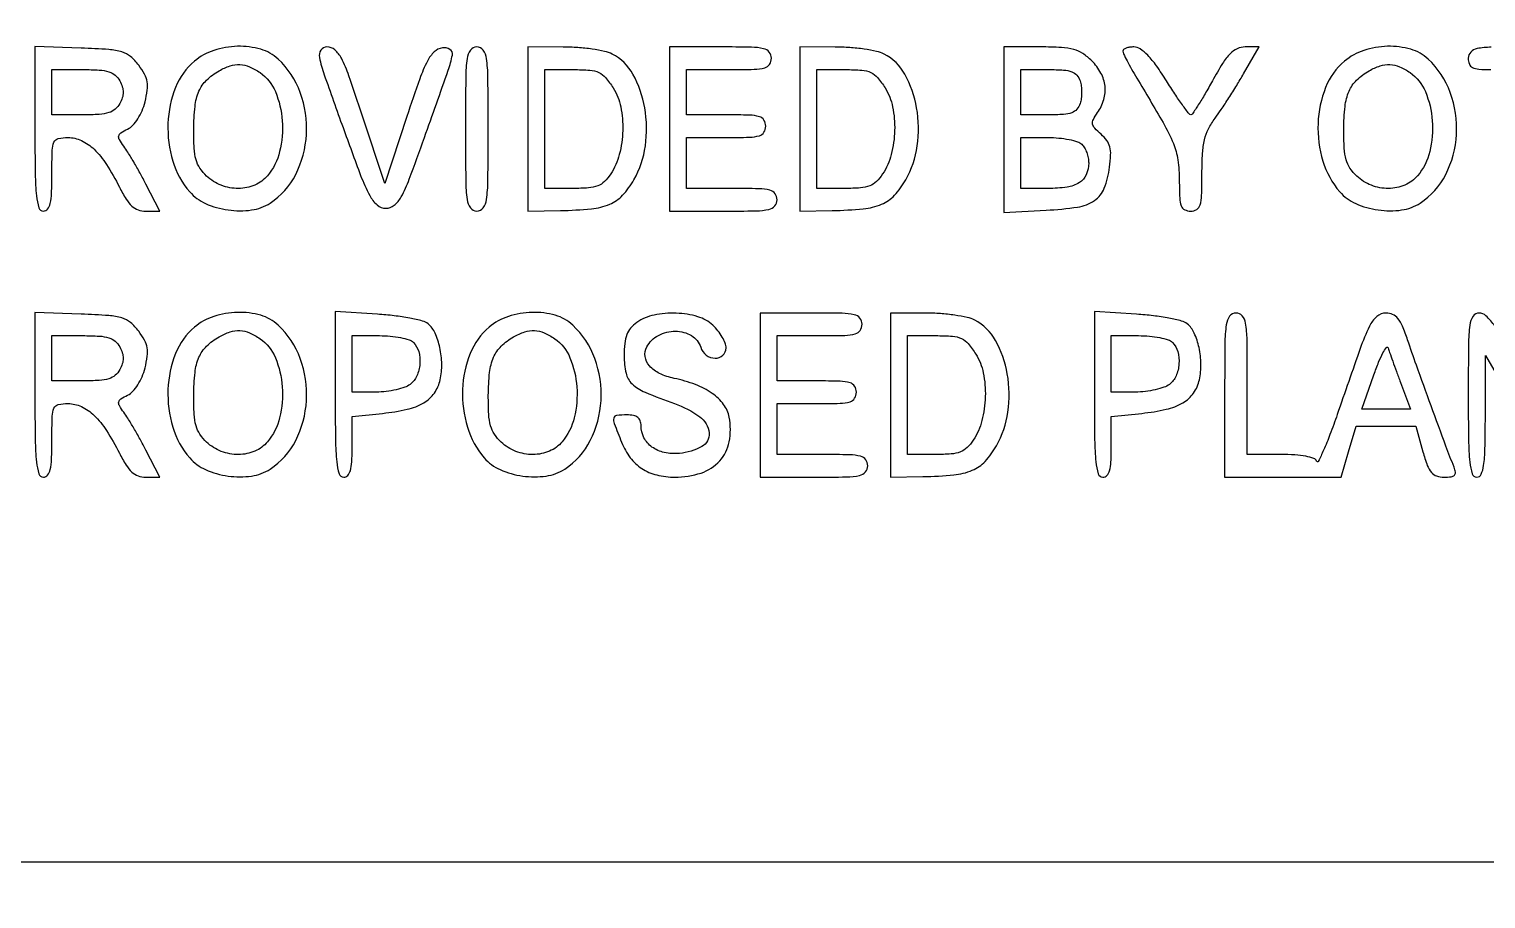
# Model space of a CAD drawing. Extents: x 0 to 1066, y 0 to 761.
# Drawn here: x 790.33 to 812.08, y 228.46 to 241.46 of the extents above; entities that cross this region are included whole.
import ezdxf

# ---------------------------------------------------------------- set-up
doc = ezdxf.new("R2010")
doc.units = 0
doc.header["$MEASUREMENT"] = 0

msp = doc.modelspace()

# ---------------------------------------------------------------- linework, layer by layer
for points in [[(183.390323, 95.266879, 0.000001), (192.989143, 95.254457, 0.000118)], [(329.859243, 95.267872, -0.000023), (352.558836, 95.240684, -0.000004), (375.624384, 95.211821, -0.198594)], [(479.458836, 95.240684, -0.000004), (502.524384, 95.211821, -0.198594)], [(710.559243, 95.267872, -0.000023), (733.258836, 95.240684, -0.000004), (756.324384, 95.211821, -0.198594)], [(416.092229, 95.24091, -0.000004), (439.072908, 95.212432, -0.198597)], [(542.992229, 95.24091, -0.000004), (565.972908, 95.212432, -0.198597)], [(606.442229, 95.24091, -0.000004), (629.422908, 95.212432, -0.198597)], [(669.892229, 95.24091, -0.000004), (692.872908, 95.212432, -0.198597)], [(812.162795, 241.190667, 0.043488), (811.953788, 241.169421, 0.15568), (811.858798, 241.117885, 0.193568), (811.8216, 241.0254, 0.094959), (811.838163, 240.938974, 0.184152), (811.88505, 240.887925, 0.098846), (811.978039, 240.86253, 0.017388), (812.16, 240.8562)], [(812.222801, 237.02241, 0.035073), (812.084947, 237.177318, 0.195814), (811.984067, 237.2184, 0.254619), (811.894061, 237.169388, 0.110911), (811.845551, 237.037558, 0.030502), (811.825287, 236.751386, 0.002427), (811.8216, 235.9917, 0.003213), (811.825928, 235.318179, 0.022561), (811.844938, 234.9906, 0.049302), (811.880853, 234.814877, 0.328801), (811.9485, 234.765, 0.295501), (812.013872, 234.807331, 0.070336), (812.051606, 234.938031, 0.029944), (812.07164, 235.185594, 0.004715), (812.077237, 235.67445), (812.079074, 236.5839), (812.605987, 235.677757, 0.006242)]]:
    msp.add_lwpolyline(points, format="xyb")
for points in [[(409.06215, 749.15415), (40.8618, 749.132981), (40.8618, 380.65769), (40.8618, 12.1824), (501.2973, 12.1824), (961.7328, 12.1824), (961.7328, 380.646631), (961.7328, 749.110861), (961.41555, 749.1633, 0.040886), (961.153339, 749.184871, 0.000002), (934.190609, 749.194398, 0.000089), (904.448031, 749.199508, 0.000054), (869.1804, 749.195529, -0.000029), (813.61687, 749.186499, -0.000004), (696.10453, 749.175037, -0.000004), (556.774728, 749.163736, -0.000004)], [(790.4178, 239.971321, 0.003202), (790.422126, 239.295813, 0.022501), (790.441132, 238.96737, 0.049121), (790.47703, 238.791147, 0.329081), (790.5447, 238.7412, 0.232029), (790.606437, 238.77148, 0.108427), (790.645569, 238.854, 0.047315), (790.666301, 239.009857, 0.00942), (790.6716, 239.2911, -0.00595), (790.675907, 239.653065, -0.096871), (790.701944, 239.771198, -0.238613), (790.76661, 239.824815, -0.056005), (790.910653, 239.841, -0.111153), (791.112105, 239.795656, -0.081177), (791.30142, 239.664801, -0.058854), (791.48711, 239.438171, -0.025924), (791.678972, 239.10075, 0.021841), (791.778716, 238.921953, 0.069009), (791.86587, 238.816427, 0.100305), (791.958378, 238.760632, 0.085906), (792.070645, 238.7412), (792.28185, 238.7412), (792.075673, 239.14305, 0.006834), (791.987606, 239.309072, 0.006481), (791.893498, 239.475612, 0.006451), (791.806451, 239.62076, 0.022591), (791.745027, 239.710875, -0.02569), (791.678448, 239.809864, -0.192002), (791.669529, 239.864664, -0.198014), (791.700863, 239.90959, -0.027525), (791.801728, 239.966775, 0.089041), (791.879681, 240.024614, 0.046566), (791.954198, 240.120276, 0.042448), (792.017434, 240.240602, 0.038847), (792.061664, 240.373463, 0.026721), (792.095634, 240.549822, 0.076578), (792.093642, 240.674241, 0.082928), (792.054616, 240.786584, 0.035157), (791.968272, 240.921262, 0.057331), (791.845702, 241.05154, 0.10358), (791.717317, 241.120832, 0.055706), (791.522185, 241.155774, 0.007564), (791.106958, 241.176871), (790.4178, 241.201443)], [(792.801403, 240.982573, 0.123885), (792.518212, 240.589877, 0.085485), (792.404637, 240.050957, 0.082885), (792.477108, 239.488936, 0.104562), (792.728839, 239.030326, 0.111799), (792.966809, 238.853975, 0.06908), (793.303208, 238.758281, 0.069045), (793.653165, 238.757815, 0.111332), (793.931082, 238.861881, 0.131426), (794.311839, 239.28786, 0.103697), (794.472254, 239.887511, 0.101152), (794.37959, 240.513853, 0.118621), (794.048971, 241.013419, 0.118666), (793.789235, 241.160001, 0.075716), (793.443556, 241.203938, 0.073305), (793.088541, 241.142607, 0.095814)], [(795.01886, 239.98905, 0.003393), (795.282069, 239.274187, 0.031784), (795.416664, 238.975305, 0.088186), (795.527721, 238.832971, 0.185146), (795.656742, 238.7835, 0.171713), (795.782848, 238.828124, 0.097838), (795.887669, 238.953708, 0.035907), (796.008575, 239.218253, 0.004013), (796.235104, 239.841, 0.000902), (796.589412, 240.845658, 0.03521), (796.65178, 241.073796, 0.313686), (796.61534, 241.157301, 0.175088), (796.501783, 241.180882, 0.158568), (796.380943, 241.121547, 0.080982), (796.279165, 240.984342, 0.034439), (796.164342, 240.718535, 0.004852), (795.971255, 240.153366), (795.640766, 239.154432), (795.305771, 240.174516, 0.004319), (795.106081, 240.765321, 0.035828), (794.994319, 241.025155, 0.094668), (794.895792, 241.150389, 0.180786), (794.777513, 241.1946, 0.252582), (794.688096, 241.146352, 0.197186), (794.666718, 241.036257, 0.035219), (794.737013, 240.780269, 0.0019)], [(796.8474, 239.9679, 0.002322), (796.850989, 239.195038, 0.031956), (796.871467, 238.915687, 0.123223), (796.922278, 238.789309, 0.240299), (797.0166, 238.7412, 0.240299), (797.110922, 238.789309, 0.123223), (797.161733, 238.915687, 0.031956), (797.182211, 239.195038, 0.002322), (797.1858, 239.9679, 0.002322), (797.182211, 240.740762, 0.031956), (797.161733, 241.020112, 0.123223), (797.110922, 241.146491, 0.240299), (797.0166, 241.1946, 0.240299), (796.922278, 241.146491, 0.123223), (796.871467, 241.020112, 0.031956), (796.850989, 240.740762, 0.002322)], [(797.778, 239.9679), (797.778, 238.7412), (798.26445, 238.749633, 0.018847), (798.72742, 238.775133, 0.076273), (799.000829, 238.843481, 0.107083), (799.192018, 238.977269, 0.057946), (799.362222, 239.210164, 0.09461), (799.533213, 239.714818, 0.077415), (799.523801, 240.285431, 0.083451), (799.348167, 240.785865, 0.148656), (799.037984, 241.087603, 0.065462), (798.92564, 241.128066, 0.01784), (798.739659, 241.161774, 0.017725), (798.524031, 241.185191, 0.017594), (798.30675, 241.193353), (797.778, 241.1946)], [(799.893, 239.9679), (799.893, 238.7412), (800.6967, 238.7412, 0.004147), (801.187409, 238.74527, 0.047763), (801.378788, 238.766803, 0.16431), (801.466194, 238.818393, 0.179874), (801.5004, 238.9104, 0.157888), (801.47086, 239.001616, 0.176663), (801.39465, 239.053162, 0.055952), (801.229778, 239.075253, 0.005351), (800.8236, 239.0796), (800.1468, 239.0796), (800.1468, 239.4603), (800.1468, 239.841), (800.739, 239.841, 0.006583), (801.088892, 239.845607, 0.063075), (801.236025, 239.868193, 0.183695), (801.30487, 239.919626, 0.142406), (801.3312, 240.0102, 0.142406), (801.30487, 240.100774, 0.183695), (801.236025, 240.152207, 0.063075), (801.088892, 240.174793, 0.006583), (800.739, 240.1794), (800.1468, 240.1794), (800.1468, 240.5178), (800.1468, 240.8562), (800.7813, 240.8562, 0.005909), (801.159326, 240.860667, 0.059311), (801.315338, 240.88299, 0.180365), (801.387856, 240.934488, 0.150217), (801.4158, 241.0254, 0.17273), (801.383127, 241.117157, 0.168559), (801.299475, 241.16875, 0.050222), (801.116922, 241.190449, 0.004487), (800.6544, 241.1946), (799.893, 241.1946)], [(801.8388, 239.9679), (801.8388, 238.7412), (802.32525, 238.749633, 0.018847), (802.78822, 238.775133, 0.076273), (803.061629, 238.843481, 0.107083), (803.252818, 238.977269, 0.057946), (803.423022, 239.210164, 0.09461), (803.594013, 239.714818, 0.077415), (803.584601, 240.285431, 0.083451), (803.408967, 240.785865, 0.148656), (803.098784, 241.087603, 0.065462), (802.98644, 241.128066, 0.01784), (802.800459, 241.161774, 0.017725), (802.584831, 241.185191, 0.017594), (802.36755, 241.193353), (801.8388, 241.1946)], [(804.8844, 239.958653), (804.8844, 238.722706), (805.517449, 238.754674, 0.024309), (805.988374, 238.801479, 0.112633), (806.241526, 238.900248, 0.153372), (806.385342, 239.081735, 0.058166), (806.46608, 239.398548, 0.023573), (806.481821, 239.580707, 0.073694), (806.46859, 239.702663, 0.094912), (806.423236, 239.797902, 0.057312), (806.337925, 239.889808, -0.027153), (806.243213, 239.980259, -0.149392), (806.212377, 240.042888, -0.161279), (806.223037, 240.10942, -0.033096), (806.285533, 240.212545, 0.080592), (806.379889, 240.407787, 0.100315), (806.397843, 240.608137, 0.097349), (806.336181, 240.804223, 0.071783), (806.199545, 240.986945, 0.050512), (806.065395, 241.096421, 0.079484), (805.930203, 241.157587, 0.053942), (805.74771, 241.186752, 0.012674), (805.438145, 241.1946), (804.8844, 241.1946)], [(806.664669, 241.13115, 0.098044), (806.674963, 241.091374, 0.006751), (806.726994, 240.986933, 0.009417), (806.793528, 240.863544, 0.006929), (806.871685, 240.7293, -0.003893), (807.264494, 240.063923, -0.033196), (807.417986, 239.75345, -0.063283), (807.48517, 239.507231, -0.03501), (807.507, 239.195844, 0.01019), (807.512271, 238.937244, 0.079044), (807.536021, 238.819181, 0.189957), (807.587177, 238.762215, 0.116431), (807.6762, 238.7412, 0.136957), (807.766514, 238.766411, 0.185702), (807.817894, 238.832733, 0.065938), (807.840683, 238.973738, 0.007136), (807.8454, 239.304265, -0.01444), (807.854096, 239.605299, -0.04363), (807.883709, 239.808147, -0.057784), (807.942133, 239.9694, -0.044334), (808.040419, 240.129115, 0.01199), (808.131471, 240.257661, 0.005258), (808.246169, 240.432044, 0.0052), (808.364075, 240.619741, 0.006935), (808.466986, 240.79275), (808.698532, 241.1946), (808.489193, 241.1946, 0.108876), (808.370525, 241.16845, 0.092988), (808.266033, 241.093973, 0.053175), (808.153967, 240.949538, 0.012741), (808.000799, 240.687, -0.00625), (807.890646, 240.492432, -0.009839), (807.790744, 240.328507, -0.004317), (807.702766, 240.192938, -0.251756), (807.677582, 240.1794, -0.23848), (807.651619, 240.19253, -0.003892), (807.553186, 240.328507, -0.009183), (807.440933, 240.492435, -0.005851), (807.316122, 240.687, 0.015141), (807.164411, 240.914102, 0.036179), (807.035202, 241.070163, 0.050226), (806.923819, 241.165233, 0.152717), (806.829913, 241.1946, 0.035826), (806.765478, 241.189977, 0.055903), (806.711696, 241.175962, 0.07526), (806.675607, 241.155449, 0.245106)], [(809.975203, 240.982573, 0.123885), (809.692012, 240.589877, 0.085485), (809.578437, 240.050957, 0.082885), (809.650908, 239.488936, 0.104562), (809.902639, 239.030326, 0.111799), (810.140609, 238.853975, 0.06908), (810.477008, 238.758281, 0.069045), (810.826965, 238.757815, 0.111332), (811.104882, 238.861881, 0.131426), (811.485639, 239.28786, 0.103697), (811.646054, 239.887511, 0.101152), (811.55339, 240.513853, 0.118621), (811.222771, 241.013419, 0.118666), (810.963035, 241.160001, 0.075716), (810.617356, 241.203938, 0.073305), (810.262341, 241.142607, 0.095814)], [(791.6868, 240.687, -0.049536), (791.722962, 240.599626, -0.073486), (791.735053, 240.5178, -0.073486), (791.722962, 240.435974, -0.049536), (791.6868, 240.3486, -0.09537), (791.617905, 240.263675, -0.100861), (791.523666, 240.212433, -0.059921), (791.378632, 240.186448, -0.014397), (791.133923, 240.1794), (790.6716, 240.1794), (790.6716, 240.5178), (790.6716, 240.8562), (791.133923, 240.8562, -0.014397), (791.378632, 240.849152, -0.059921), (791.523666, 240.823167, -0.100861), (791.617905, 240.771925, -0.09537)], [(793.780497, 240.810839, -0.143223), (794.008198, 240.526523, -0.079931), (794.11066, 240.091353, -0.077332), (794.072465, 239.630218, -0.11509), (793.891196, 239.26995, -0.119537), (793.702784, 239.130395, -0.098447), (793.457127, 239.079752, -0.09388), (793.200677, 239.126462, -0.097006), (792.982403, 239.263547, -0.056872), (792.881483, 239.38264, -0.080028), (792.823587, 239.508996, -0.054705), (792.795763, 239.680724, -0.014142), (792.789291, 239.961497, -0.025001), (792.808355, 240.306355, -0.075567), (792.867782, 240.533338, -0.098225), (792.981237, 240.698205, -0.062967), (793.1673, 240.838619, -0.051006), (793.332066, 240.911958, -0.090781), (793.478714, 240.931995, -0.090761), (793.622971, 240.898781, -0.050966)], [(799.052953, 240.58125, -0.090931), (799.165274, 240.299531, -0.056823), (799.195335, 239.944609, -0.056208), (799.144425, 239.586788, -0.081785), (799.01563, 239.295909, -0.053857), (798.922367, 239.182366, -0.102503), (798.823365, 239.118735, -0.073821), (798.685688, 239.088009, -0.018052), (798.45285, 239.0796), (798.0318, 239.0796), (798.0318, 239.9679), (798.0318, 240.8562), (798.456043, 240.8562, -0.017821), (798.706018, 240.847288, -0.090339), (798.840517, 240.812735, -0.111314), (798.940276, 240.736366, -0.033754)], [(803.113753, 240.58125, -0.090931), (803.226074, 240.299531, -0.056823), (803.256135, 239.944609, -0.056208), (803.205225, 239.586788, -0.081785), (803.07643, 239.295909, -0.053857), (802.983167, 239.182366, -0.102503), (802.884165, 239.118735, -0.073821), (802.746488, 239.088009, -0.018052), (802.51365, 239.0796), (802.0926, 239.0796), (802.0926, 239.9679), (802.0926, 240.8562), (802.516843, 240.8562, -0.017821), (802.766818, 240.847288, -0.090339), (802.901317, 240.812735, -0.111314), (803.001076, 240.736366, -0.033754)], [(806.0265, 240.687, -0.047189), (806.043179, 240.60989, -0.029688), (806.048652, 240.5178, -0.029688), (806.043179, 240.42571, -0.047189), (806.0265, 240.3486, -0.103276), (805.978362, 240.263174, -0.127418), (805.903071, 240.211847, -0.071188), (805.778044, 240.186146, -0.015153), (805.555499, 240.1794), (805.1382, 240.1794), (805.1382, 240.5178), (805.1382, 240.8562), (805.555499, 240.8562, -0.015153), (805.778044, 240.849454, -0.071188), (805.903071, 240.823753, -0.127418), (805.978362, 240.772426, -0.103276)], [(810.954297, 240.810839, -0.143223), (811.181998, 240.526523, -0.079931), (811.28446, 240.091353, -0.077332), (811.246265, 239.630218, -0.11509), (811.064996, 239.26995, -0.119537), (810.876584, 239.130395, -0.098447), (810.630927, 239.079752, -0.09388), (810.374477, 239.126462, -0.097006), (810.156203, 239.263547, -0.056872), (810.055283, 239.38264, -0.080028), (809.997387, 239.508996, -0.054705), (809.969563, 239.680724, -0.014142), (809.963091, 239.961497, -0.025001), (809.982155, 240.306355, -0.075567), (810.041582, 240.533338, -0.098225), (810.155037, 240.698205, -0.062967), (810.3411, 240.838619, -0.051006), (810.505866, 240.911958, -0.090781), (810.652514, 240.931995, -0.090761), (810.796771, 240.898781, -0.050966)], [(806.05188, 239.73948, -0.070395), (806.090794, 239.687739, -0.038897), (806.123579, 239.615594, -0.037889), (806.145931, 239.53577, -0.049362), (806.1534, 239.4603, -0.103441), (806.116745, 239.285018, -0.151109), (806.014393, 239.166479, -0.105063), (805.830977, 239.099685, -0.034985), (805.54428, 239.0796), (805.1382, 239.0796), (805.1382, 239.4603), (805.1382, 239.841), (805.54428, 239.841, -0.022886), (805.707185, 239.83354, -0.026473), (805.860895, 239.811178, -0.026952), (805.987095, 239.778781, -0.120635)], [(790.4178, 235.995121, 0.003202), (790.422126, 235.319613, 0.022501), (790.441132, 234.99117, 0.049121), (790.47703, 234.814947, 0.329081), (790.5447, 234.765, 0.232029), (790.606437, 234.79528, 0.108427), (790.645569, 234.8778, 0.047315), (790.666301, 235.033657, 0.00942), (790.6716, 235.3149, -0.00595), (790.675907, 235.676865, -0.096871), (790.701944, 235.794998, -0.238613), (790.76661, 235.848615, -0.056005), (790.910653, 235.8648, -0.111153), (791.112105, 235.819456, -0.081177), (791.30142, 235.688601, -0.058854), (791.48711, 235.461971, -0.025924), (791.678972, 235.12455, 0.021841), (791.778716, 234.945753, 0.069009), (791.86587, 234.840227, 0.100305), (791.958378, 234.784432, 0.085906), (792.070645, 234.765), (792.28185, 234.765), (792.075673, 235.16685, 0.006834), (791.987606, 235.332872, 0.006481), (791.893498, 235.499412, 0.006451), (791.806451, 235.64456, 0.022591), (791.745027, 235.734675, -0.02569), (791.678448, 235.833664, -0.192002), (791.669529, 235.888464, -0.198014), (791.700863, 235.93339, -0.027525), (791.801728, 235.990575, 0.089041), (791.879681, 236.048414, 0.046566), (791.954198, 236.144076, 0.042448), (792.017434, 236.264402, 0.038847), (792.061664, 236.397263, 0.026721), (792.095634, 236.573622, 0.076578), (792.093642, 236.698041, 0.082928), (792.054616, 236.810384, 0.035157), (791.968272, 236.945062, 0.057331), (791.845702, 237.07534, 0.10358), (791.717317, 237.144632, 0.055706), (791.522185, 237.179574, 0.007564), (791.106958, 237.200671), (790.4178, 237.225243)], [(792.801403, 237.006373, 0.123885), (792.518212, 236.613677, 0.085485), (792.404637, 236.074757, 0.082885), (792.477108, 235.512736, 0.104562), (792.728839, 235.054126, 0.111799), (792.966809, 234.877775, 0.06908), (793.303208, 234.782081, 0.069045), (793.653165, 234.781615, 0.111332), (793.931082, 234.885681, 0.131426), (794.311839, 235.31166, 0.103697), (794.472254, 235.911311, 0.101152), (794.37959, 236.537653, 0.118621), (794.048971, 237.037219, 0.118666), (793.789235, 237.183801, 0.075716), (793.443556, 237.227738, 0.073305), (793.088541, 237.166407, 0.095814)], [(794.9016, 236.002826, 0.003177), (794.905921, 235.322844, 0.022367), (794.924918, 234.992454, 0.048715), (794.96078, 234.815102, 0.329705), (795.0285, 234.765, 0.208378), (795.088843, 234.79129, 0.11961), (795.128331, 234.861727, 0.055661), (795.149706, 234.992799, 0.012613), (795.1554, 235.218464), (795.1554, 235.671928), (795.61035, 235.718883, 0.029754), (795.976121, 235.778788, 0.076952), (796.224188, 235.876557, 0.106873), (796.382228, 236.021432, 0.100256), (796.470812, 236.22192, 0.058942), (796.493783, 236.454486, 0.048856), (796.46474, 236.701741, 0.051542), (796.393441, 236.918671, 0.114883), (796.288997, 237.056257, 0.111025), (796.205535, 237.098819, 0.015594), (796.015566, 237.14115, 0.017167), (795.783929, 237.177044, 0.01383), (795.533035, 237.200128), (794.9016, 237.240651)], [(797.200603, 237.006373, 0.123885), (796.917412, 236.613677, 0.085485), (796.803837, 236.074757, 0.082885), (796.876308, 235.512736, 0.104562), (797.128039, 235.054126, 0.111799), (797.366009, 234.877775, 0.06908), (797.702408, 234.782081, 0.069045), (798.052365, 234.781615, 0.111332), (798.330282, 234.885681, 0.131426), (798.711039, 235.31166, 0.103697), (798.871454, 235.911311, 0.101152), (798.77879, 236.537653, 0.118621), (798.448171, 237.037219, 0.118666), (798.188435, 237.183801, 0.075716), (797.842756, 237.227738, 0.073305), (797.487741, 237.166407, 0.095814)], [(799.40655, 237.076744, 0.064007), (799.313752, 236.992532, 0.085808), (799.255951, 236.894965, 0.066535), (799.225434, 236.765074, 0.024477), (799.2162, 236.576558, 0.055339), (799.244837, 236.318612, 0.149321), (799.335073, 236.160124, 0.090969), (799.528844, 236.034462, 0.013145), (799.970297, 235.864457, -0.070637), (800.344795, 235.668369, -0.215768), (800.484551, 235.425624, -0.299828), (800.376796, 235.221264, -0.104684), (800.043004, 235.12007, -0.073735), (799.816538, 235.134005, -0.104161), (799.632247, 235.215473, -0.119079), (799.512923, 235.354312, -0.118782), (799.47, 235.532443, 0.082235), (799.457546, 235.607652, 0.147435), (799.421433, 235.658134, 0.119852), (799.357224, 235.686694, 0.045016), (799.2585, 235.6956, 0.028442), (799.104093, 235.68681, 0.327023), (799.061992, 235.647913, 0.139119), (799.068629, 235.568742, 0.005125), (799.178489, 235.285801, 0.065244), (799.307277, 235.056052, 0.088006), (799.480642, 234.893238, 0.085852), (799.70294, 234.797365, 0.059042), (799.976073, 234.765, 0.079385), (800.365277, 234.827186, 0.130563), (800.643088, 235.007824, 0.137881), (800.785228, 235.294302, 0.093265), (800.785428, 235.661047, 0.114024), (800.701895, 235.851928, 0.079467), (800.53287, 236.016686, 0.063948), (800.283522, 236.1485, 0.038754), (799.962366, 236.241234, -0.060203), (799.745687, 236.313977, -0.103319), (799.594606, 236.428845, -0.141227), (799.530242, 236.567635, -0.162669), (799.554678, 236.710946, -0.149104), (799.728437, 236.884003, -0.123853), (799.982831, 236.946498, -0.133716), (800.222153, 236.8799, -0.183571), (800.359673, 236.706472, 0.153609), (800.441587, 236.589812, 0.157876), (800.574616, 236.542661, 0.194842), (800.690596, 236.585972, 0.210147), (800.739, 236.696053, 0.093821), (800.725333, 236.768246, 0.037607), (800.681483, 236.85917, 0.035541), (800.618123, 236.952663, 0.037508), (800.543197, 237.034453, 0.118482), (800.31747, 237.163194, 0.061394), (799.995123, 237.215156, 0.060569), (799.662956, 237.187254, 0.10142)], [(801.2466, 235.9917), (801.2466, 234.765), (802.0503, 234.765, 0.004147), (802.541009, 234.76907, 0.047763), (802.732388, 234.790603, 0.16431), (802.819794, 234.842193, 0.179874), (802.854, 234.9342, 0.157888), (802.82446, 235.025416, 0.176663), (802.74825, 235.076962, 0.055952), (802.583378, 235.099053, 0.005351), (802.1772, 235.1034), (801.5004, 235.1034), (801.5004, 235.4841), (801.5004, 235.8648), (802.0926, 235.8648, 0.006583), (802.442492, 235.869407, 0.063075), (802.589625, 235.891993, 0.183695), (802.65847, 235.943426, 0.142406), (802.6848, 236.034, 0.142406), (802.65847, 236.124574, 0.183695), (802.589625, 236.176007, 0.063075), (802.442492, 236.198593, 0.006583), (802.0926, 236.2032), (801.5004, 236.2032), (801.5004, 236.5416), (801.5004, 236.88), (802.1349, 236.88, 0.005909), (802.512926, 236.884467, 0.059311), (802.668938, 236.90679, 0.180365), (802.741456, 236.958288, 0.150217), (802.7694, 237.0492, 0.17273), (802.736727, 237.140957, 0.168559), (802.653075, 237.19255, 0.050222), (802.470522, 237.214249, 0.004487), (802.008, 237.2184), (801.2466, 237.2184)], [(803.1924, 235.9917), (803.1924, 234.765), (803.67885, 234.773433, 0.018847), (804.14182, 234.798933, 0.076273), (804.415229, 234.867281, 0.107083), (804.606418, 235.001069, 0.057946), (804.776622, 235.233964, 0.09461), (804.947613, 235.738618, 0.077415), (804.938201, 236.309231, 0.083451), (804.762567, 236.809665, 0.148656), (804.452384, 237.111403, 0.065462), (804.34004, 237.151866, 0.01784), (804.154059, 237.185574, 0.017725), (803.938431, 237.208991, 0.017594), (803.72115, 237.217153), (803.1924, 237.2184)], [(806.238, 236.002826, 0.003177), (806.242321, 235.322844, 0.022367), (806.261318, 234.992454, 0.048715), (806.29718, 234.815102, 0.329705), (806.3649, 234.765, 0.208378), (806.425243, 234.79129, 0.11961), (806.464731, 234.861727, 0.055661), (806.486106, 234.992799, 0.012613), (806.4918, 235.218464), (806.4918, 235.671928), (806.94675, 235.718883, 0.029754), (807.312521, 235.778788, 0.076952), (807.560588, 235.876557, 0.106873), (807.718628, 236.021432, 0.100256), (807.807212, 236.22192, 0.058942), (807.830183, 236.454486, 0.048856), (807.80114, 236.701741, 0.051542), (807.729841, 236.918671, 0.114883), (807.625397, 237.056257, 0.111025), (807.541935, 237.098819, 0.015594), (807.351966, 237.14115, 0.017167), (807.120329, 237.177044, 0.01383), (806.869435, 237.200128), (806.238, 237.240651)], [(808.1838, 235.9917), (808.1838, 234.765), (809.053631, 234.765), (809.923461, 234.765), (810.035868, 235.1457), (810.148276, 235.5264), (810.593243, 235.5264), (811.038211, 235.5264), (811.1448, 235.1457, 0.017944), (811.210185, 234.94079, 0.087286), (811.270412, 234.835331, 0.141822), (811.347634, 234.782952, 0.078722), (811.460946, 234.765, 0.029308), (811.566092, 234.771168, 0.166988), (811.615822, 234.795076, 0.236769), (811.630664, 234.838866, 0.061225), (811.61089, 234.91305, -0.006965), (811.488601, 235.229406, -0.001209), (811.267345, 235.83084, -0.001323), (811.047617, 236.437587, -0.005089), (810.915852, 236.81655, 0.017956), (810.838884, 237.020814, 0.070049), (810.770108, 237.136564, 0.117315), (810.692569, 237.196896, 0.107327), (810.593542, 237.2184, 0.184102), (810.456254, 237.166076, 0.099007), (810.345761, 237.019264, 0.027305), (810.208951, 236.689447, 0.001738), (809.864811, 235.701301, -0.007137), (809.756957, 235.402057, -0.013896), (809.660929, 235.167103, -0.012768), (809.58268, 235.001459, -0.667021), (809.55665, 235.003351, 0.233159), (809.514723, 235.045743, 0.036901), (809.398215, 235.076613, 0.031075), (809.23375, 235.096964, 0.015247), (809.02275, 235.1034), (808.5222, 235.1034), (808.5222, 236.1609, 0.002827), (808.518469, 236.820859, 0.036854), (808.497666, 237.065062, 0.138781), (808.446406, 237.175532, 0.218517), (808.353, 237.2184, 0.240299), (808.258678, 237.170291, 0.123223), (808.207867, 237.043912, 0.031956), (808.187389, 236.764562, 0.002322)], [(793.780497, 236.834639, -0.143223), (794.008198, 236.550323, -0.079931), (794.11066, 236.115153, -0.077332), (794.072465, 235.654018, -0.11509), (793.891196, 235.29375, -0.119537), (793.702784, 235.154195, -0.098447), (793.457127, 235.103552, -0.09388), (793.200677, 235.150262, -0.097006), (792.982403, 235.287347, -0.056872), (792.881483, 235.40644, -0.080028), (792.823587, 235.532796, -0.054705), (792.795763, 235.704524, -0.014142), (792.789291, 235.985297, -0.025001), (792.808355, 236.330155, -0.075567), (792.867782, 236.557138, -0.098225), (792.981237, 236.722005, -0.062967), (793.1673, 236.862419, -0.051006), (793.332066, 236.935758, -0.090781), (793.478714, 236.955795, -0.090761), (793.622971, 236.922581, -0.050966)], [(798.179697, 236.834639, -0.143223), (798.407398, 236.550323, -0.079931), (798.50986, 236.115153, -0.077332), (798.471665, 235.654018, -0.11509), (798.290396, 235.29375, -0.119537), (798.101984, 235.154195, -0.098447), (797.856327, 235.103552, -0.09388), (797.599877, 235.150262, -0.097006), (797.381603, 235.287347, -0.056872), (797.280683, 235.40644, -0.080028), (797.222787, 235.532796, -0.054705), (797.194963, 235.704524, -0.014142), (797.188491, 235.985297, -0.025001), (797.207555, 236.330155, -0.075567), (797.266982, 236.557138, -0.098225), (797.380437, 236.722005, -0.062967), (797.5665, 236.862419, -0.051006), (797.731266, 236.935758, -0.090781), (797.877914, 236.955795, -0.090761), (798.022171, 236.922581, -0.050966)], [(791.6868, 236.7108, -0.049536), (791.722962, 236.623426, -0.073486), (791.735053, 236.5416, -0.073486), (791.722962, 236.459774, -0.049536), (791.6868, 236.3724, -0.09537), (791.617905, 236.287475, -0.100861), (791.523666, 236.236233, -0.059921), (791.378632, 236.210248, -0.014397), (791.133923, 236.2032), (790.6716, 236.2032), (790.6716, 236.5416), (790.6716, 236.88), (791.133923, 236.88, -0.014397), (791.378632, 236.872952, -0.059921), (791.523666, 236.846967, -0.100861), (791.617905, 236.795725, -0.09537)], [(796.06908, 236.77848, -0.13151), (796.148234, 236.641469, -0.084316), (796.1656, 236.457515, -0.084006), (796.121213, 236.277481, -0.128741), (796.02255, 236.151767, -0.079472), (795.941195, 236.108301, -0.027293), (795.812372, 236.071604, -0.026323), (795.663463, 236.045996, -0.027554), (795.51495, 236.036691), (795.1554, 236.034), (795.1554, 236.457), (795.1554, 236.88), (795.56148, 236.88, -0.022886), (795.724385, 236.87254, -0.026473), (795.878095, 236.850179, -0.026952), (796.004295, 236.817781, -0.120635)], [(804.467353, 236.60505, -0.090931), (804.579674, 236.323331, -0.056823), (804.609735, 235.968409, -0.056208), (804.558825, 235.610588, -0.081785), (804.43003, 235.319709, -0.053857), (804.336767, 235.206166, -0.102503), (804.237765, 235.142535, -0.073821), (804.100088, 235.111809, -0.018052), (803.86725, 235.1034), (803.4462, 235.1034), (803.4462, 235.9917), (803.4462, 236.88), (803.870443, 236.88, -0.017821), (804.120418, 236.871088, -0.090339), (804.254917, 236.836535, -0.111314), (804.354676, 236.760166, -0.033754)], [(807.40548, 236.77848, -0.13151), (807.484634, 236.641469, -0.084316), (807.502, 236.457515, -0.084006), (807.457613, 236.277481, -0.128741), (807.35895, 236.151767, -0.079472), (807.277595, 236.108301, -0.027293), (807.148772, 236.071604, -0.026323), (806.999863, 236.045996, -0.027554), (806.85135, 236.036691), (806.4918, 236.034), (806.4918, 236.457), (806.4918, 236.88), (806.89788, 236.88, -0.022886), (807.060785, 236.87254, -0.026473), (807.214496, 236.850179, -0.026952), (807.340695, 236.817781, -0.120635)], [(810.809555, 236.18205), (810.959344, 235.7802), (810.597038, 235.7802), (810.234732, 235.7802), (810.412543, 236.294618, -0.011999), (810.483293, 236.484424, -0.026422), (810.548317, 236.624859, -0.047278), (810.598634, 236.701501, -0.601846), (810.62506, 236.696468, 0.009837), (810.646896, 236.630295, 0.001488), (810.693571, 236.498923, 0.001668), (810.749662, 236.344156, 0.001442)]]:
    msp.add_lwpolyline(points, format="xyb", close=True)
msp.add_lwpolyline([(960.8868, 276.0921), (960.8868, 229.0122), (869.3496, 229.0122), (777.8124, 229.0122), (777.8124, 276.0921), (777.8124, 323.172), (869.3496, 323.172), (960.8868, 323.172)], close=True)

doc.saveas('drawing.dxf')
